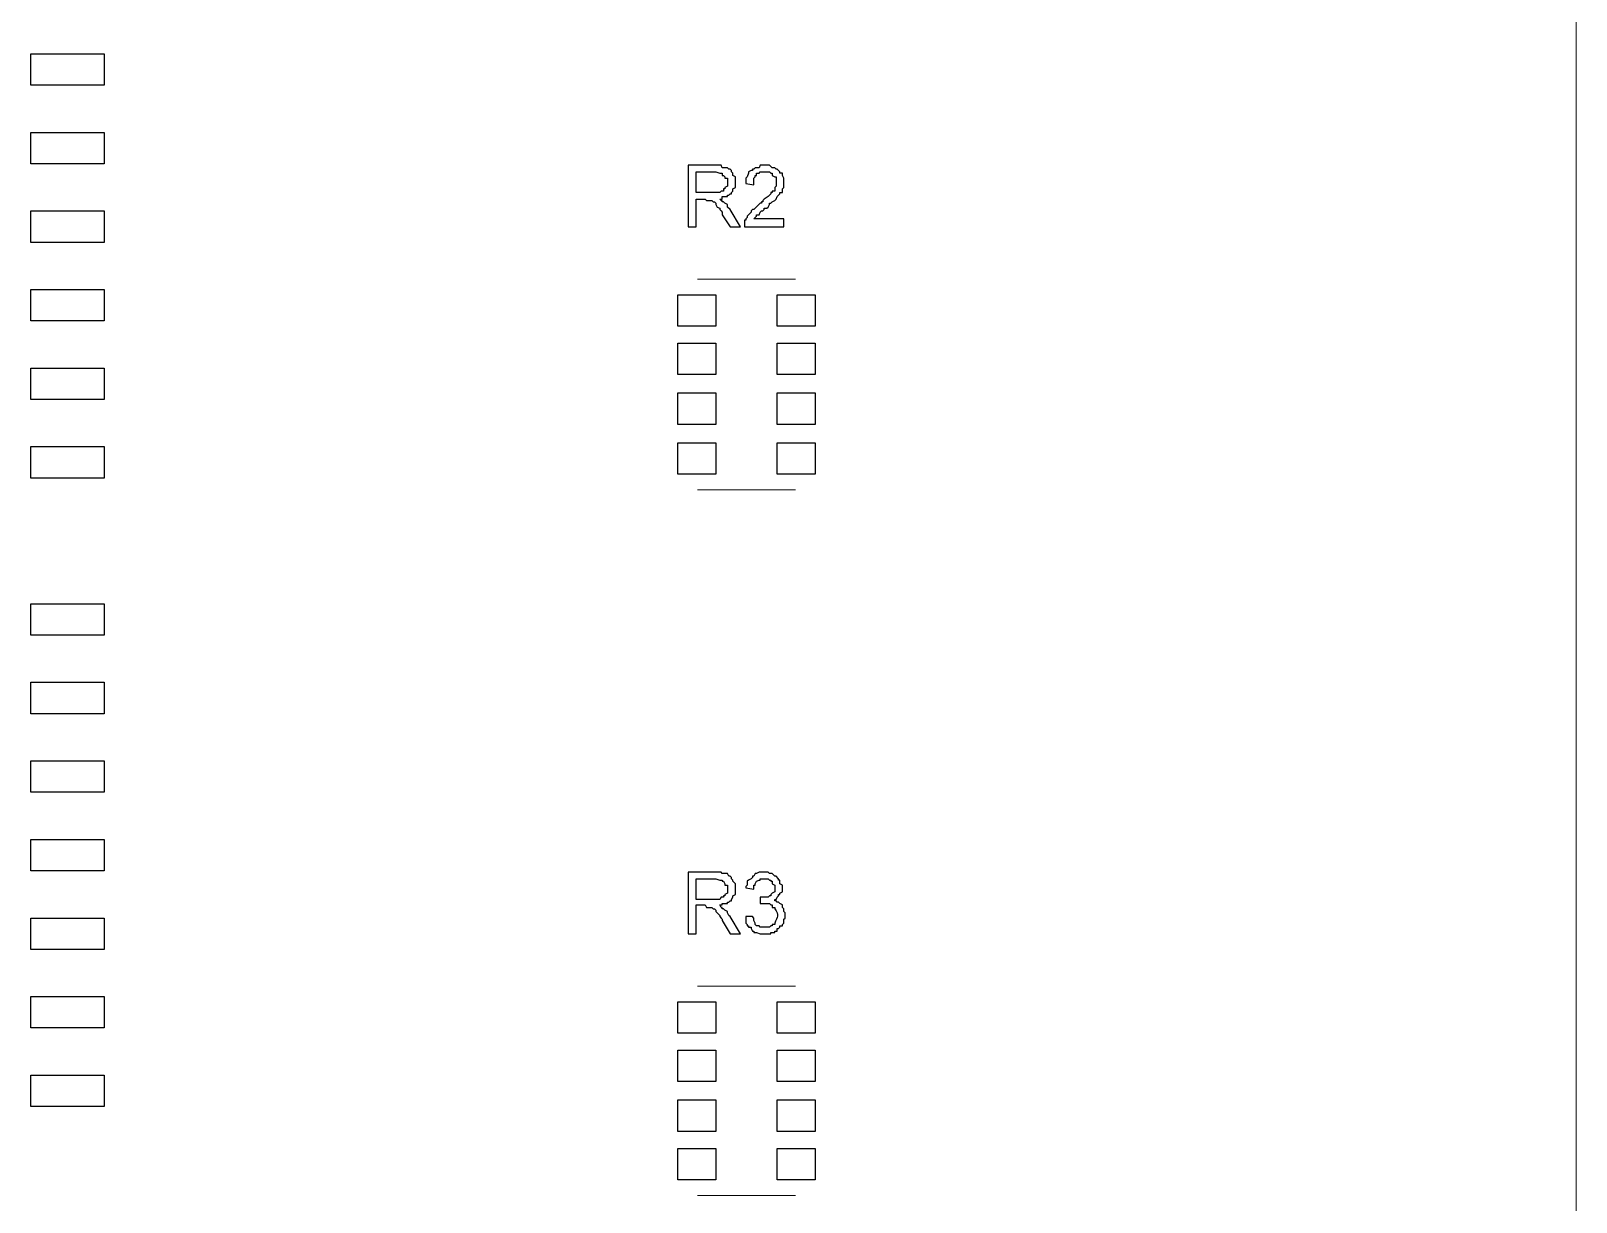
# Model space of a CAD drawing. Header units: millimetres. Extents: x -3 to 153, y 27 to 116.
# Drawn here: x 128.07 to 153.05, y 66.4 to 85.34 of the extents above; entities that cross this region are included whole.
import ezdxf

# ---------------------------------------------------------------- set-up
doc = ezdxf.new("R2010")
doc.units = ezdxf.units.MM
doc.header["$MEASUREMENT"] = 0
doc.layers.add('layer 1', color=7, linetype='Continuous')

msp = doc.modelspace()

# ---------------------------------------------------------------- linework, layer by layer
at = {"layer": 'layer 1', "color": 0, "lineweight": 9}
msp.add_open_spline([(153.048, 43.013), (153.048, 43.013), (153.048, 101.01), (153.048, 101.01)], degree=3, dxfattribs=at)
at = {"layer": 'layer 1', "color": 0}
for points, knots in [([(128.071, 84.965), (128.071, 84.965), (128.071, 84.457), (128.071, 84.457), (128.071, 84.457), (128.071, 84.457), (129.256, 84.457), (129.256, 84.457), (129.256, 84.457), (129.256, 84.457), (129.256, 84.965), (129.256, 84.965), (129.256, 84.965), (129.256, 84.965), (128.071, 84.965), (128.071, 84.965)], [0, 0, 0, 0, 0.2, 0.2, 0.2, 0.2, 0.4, 0.4, 0.4, 0.4, 0.6, 0.6, 0.6, 0.6, 1, 1, 1, 1]), ([(128.071, 83.695), (128.071, 83.695), (128.071, 83.187), (128.071, 83.187), (128.071, 83.187), (128.071, 83.187), (129.256, 83.187), (129.256, 83.187), (129.256, 83.187), (129.256, 83.187), (129.256, 83.695), (129.256, 83.695), (129.256, 83.695), (129.256, 83.695), (128.071, 83.695), (128.071, 83.695)], [0, 0, 0, 0, 0.2, 0.2, 0.2, 0.2, 0.4, 0.4, 0.4, 0.4, 0.6, 0.6, 0.6, 0.6, 1, 1, 1, 1]), ([(138.697, 82.171), (138.697, 82.171), (138.697, 83.166), (138.697, 83.166), (138.697, 83.166), (138.697, 83.166), (139.226, 83.166), (139.226, 83.166), (139.226, 83.166), (139.226, 83.166), (139.247, 83.124), (139.247, 83.124), (139.247, 83.124), (139.247, 83.124), (139.332, 83.124), (139.332, 83.124), (139.332, 83.124), (139.332, 83.124), (139.353, 83.103), (139.353, 83.103), (139.353, 83.103), (139.353, 83.103), (139.374, 83.103), (139.374, 83.103), (139.374, 83.103), (139.374, 83.103), (139.395, 83.082), (139.395, 83.082), (139.395, 83.082), (139.395, 83.082), (139.395, 83.06), (139.395, 83.06), (139.395, 83.06), (139.395, 83.06), (139.416, 83.039), (139.416, 83.039), (139.416, 83.039), (139.416, 83.039), (139.416, 82.997), (139.416, 82.997), (139.416, 82.997), (139.416, 82.997), (139.459, 82.976), (139.459, 82.976), (139.459, 82.976), (139.459, 82.976), (139.459, 82.806), (139.459, 82.806), (139.459, 82.806), (139.459, 82.806), (139.416, 82.785), (139.416, 82.785), (139.416, 82.785), (139.416, 82.785), (139.416, 82.743), (139.416, 82.743), (139.416, 82.743), (139.416, 82.743), (139.395, 82.722), (139.395, 82.722), (139.395, 82.722), (139.395, 82.722), (139.395, 82.701), (139.395, 82.701), (139.395, 82.701), (139.395, 82.701), (139.374, 82.701), (139.374, 82.701), (139.374, 82.701), (139.374, 82.701), (139.353, 82.679), (139.353, 82.679), (139.353, 82.679), (139.353, 82.679), (139.332, 82.679), (139.332, 82.679), (139.332, 82.679), (139.332, 82.679), (139.332, 82.658), (139.332, 82.658), (139.332, 82.658), (139.332, 82.658), (139.247, 82.658), (139.247, 82.658), (139.247, 82.658), (139.247, 82.658), (139.247, 82.616), (139.247, 82.616), (139.247, 82.616), (139.247, 82.616), (139.205, 82.616), (139.205, 82.616), (139.205, 82.616), (139.205, 82.616), (139.226, 82.595), (139.226, 82.595), (139.226, 82.595), (139.226, 82.595), (139.247, 82.595), (139.247, 82.595), (139.247, 82.595), (139.247, 82.595), (139.247, 82.574), (139.247, 82.574), (139.247, 82.574), (139.247, 82.574), (139.268, 82.574), (139.268, 82.574), (139.268, 82.574), (139.268, 82.574), (139.289, 82.552), (139.289, 82.552), (139.289, 82.552), (139.289, 82.552), (139.332, 82.531), (139.332, 82.531), (139.332, 82.531), (139.332, 82.531), (139.332, 82.489), (139.332, 82.489), (139.332, 82.489), (139.332, 82.489), (139.374, 82.447), (139.374, 82.447), (139.374, 82.447), (139.374, 82.447), (139.543, 82.171), (139.543, 82.171), (139.543, 82.171), (139.543, 82.171), (139.374, 82.171), (139.374, 82.171), (139.374, 82.171), (139.374, 82.171), (139.247, 82.362), (139.247, 82.362), (139.247, 82.362), (139.247, 82.362), (139.247, 82.404), (139.247, 82.404), (139.247, 82.404), (139.247, 82.404), (139.226, 82.425), (139.226, 82.425), (139.226, 82.425), (139.226, 82.425), (139.205, 82.447), (139.205, 82.447), (139.205, 82.447), (139.205, 82.447), (139.205, 82.468), (139.205, 82.468), (139.205, 82.468), (139.205, 82.468), (139.162, 82.489), (139.162, 82.489), (139.162, 82.489), (139.162, 82.489), (139.141, 82.531), (139.141, 82.531), (139.141, 82.531), (139.141, 82.531), (139.141, 82.552), (139.141, 82.552), (139.141, 82.552), (139.141, 82.552), (139.12, 82.574), (139.12, 82.574), (139.12, 82.574), (139.12, 82.574), (139.099, 82.574), (139.099, 82.574), (139.099, 82.574), (139.099, 82.574), (139.078, 82.595), (139.078, 82.595), (139.078, 82.595), (139.078, 82.595), (138.993, 82.595), (138.993, 82.595), (138.993, 82.595), (138.993, 82.595), (138.972, 82.616), (138.972, 82.616), (138.972, 82.616), (138.972, 82.616), (138.824, 82.616), (138.824, 82.616), (138.824, 82.616), (138.824, 82.616), (138.824, 82.171), (138.824, 82.171), (138.824, 82.171), (138.824, 82.171), (138.697, 82.171), (138.697, 82.171)], [0, 0, 0, 0, 0.02, 0.02, 0.02, 0.02, 0.04, 0.04, 0.04, 0.04, 0.06, 0.06, 0.06, 0.06, 0.08, 0.08, 0.08, 0.08, 0.1, 0.1, 0.1, 0.1, 0.12, 0.12, 0.12, 0.12, 0.14, 0.14, 0.14, 0.14, 0.16, 0.16, 0.16, 0.16, 0.18, 0.18, 0.18, 0.18, 0.2, 0.2, 0.2, 0.2, 0.22, 0.22, 0.22, 0.22, 0.24, 0.24, 0.24, 0.24, 0.26, 0.26, 0.26, 0.26, 0.28, 0.28, 0.28, 0.28, 0.3, 0.3, 0.3, 0.3, 0.32, 0.32, 0.32, 0.32, 0.34, 0.34, 0.34, 0.34, 0.36, 0.36, 0.36, 0.36, 0.38, 0.38, 0.38, 0.38, 0.4, 0.4, 0.4, 0.4, 0.42, 0.42, 0.42, 0.42, 0.44, 0.44, 0.44, 0.44, 0.46, 0.46, 0.46, 0.46, 0.48, 0.48, 0.48, 0.48, 0.5, 0.5, 0.5, 0.5, 0.52, 0.52, 0.52, 0.52, 0.54, 0.54, 0.54, 0.54, 0.56, 0.56, 0.56, 0.56, 0.58, 0.58, 0.58, 0.58, 0.6, 0.6, 0.6, 0.6, 0.62, 0.62, 0.62, 0.62, 0.64, 0.64, 0.64, 0.64, 0.66, 0.66, 0.66, 0.66, 0.68, 0.68, 0.68, 0.68, 0.7, 0.7, 0.7, 0.7, 0.72, 0.72, 0.72, 0.72, 0.74, 0.74, 0.74, 0.74, 0.76, 0.76, 0.76, 0.76, 0.78, 0.78, 0.78, 0.78, 0.8, 0.8, 0.8, 0.8, 0.82, 0.82, 0.82, 0.82, 0.84, 0.84, 0.84, 0.84, 0.86, 0.86, 0.86, 0.86, 0.88, 0.88, 0.88, 0.88, 0.9, 0.9, 0.9, 0.9, 0.92, 0.92, 0.92, 0.92, 0.94, 0.94, 0.94, 0.94, 0.96, 0.96, 0.96, 0.96, 1, 1, 1, 1]), ([(138.824, 82.722), (138.824, 82.722), (139.205, 82.722), (139.205, 82.722), (139.205, 82.722), (139.205, 82.722), (139.226, 82.743), (139.226, 82.743), (139.226, 82.743), (139.226, 82.743), (139.268, 82.743), (139.268, 82.743), (139.268, 82.743), (139.268, 82.743), (139.268, 82.785), (139.268, 82.785), (139.268, 82.785), (139.268, 82.785), (139.289, 82.785), (139.289, 82.785), (139.289, 82.785), (139.289, 82.785), (139.289, 82.806), (139.289, 82.806), (139.289, 82.806), (139.289, 82.806), (139.332, 82.828), (139.332, 82.828), (139.332, 82.828), (139.332, 82.828), (139.332, 82.955), (139.332, 82.955), (139.332, 82.955), (139.332, 82.955), (139.289, 82.955), (139.289, 82.955), (139.289, 82.955), (139.289, 82.955), (139.289, 82.976), (139.289, 82.976), (139.289, 82.976), (139.289, 82.976), (139.268, 82.997), (139.268, 82.997), (139.268, 82.997), (139.268, 82.997), (139.247, 82.997), (139.247, 82.997), (139.247, 82.997), (139.247, 82.997), (139.247, 83.039), (139.247, 83.039), (139.247, 83.039), (139.247, 83.039), (139.205, 83.039), (139.205, 83.039), (139.205, 83.039), (139.205, 83.039), (139.141, 83.06), (139.141, 83.06), (139.141, 83.06), (139.141, 83.06), (138.824, 83.06), (138.824, 83.06), (138.824, 83.06), (138.824, 83.06), (138.824, 82.722), (138.824, 82.722)], [0, 0, 0, 0, 0.055556, 0.055556, 0.055556, 0.055556, 0.111111, 0.111111, 0.111111, 0.111111, 0.166667, 0.166667, 0.166667, 0.166667, 0.222222, 0.222222, 0.222222, 0.222222, 0.277778, 0.277778, 0.277778, 0.277778, 0.333333, 0.333333, 0.333333, 0.333333, 0.388889, 0.388889, 0.388889, 0.388889, 0.444444, 0.444444, 0.444444, 0.444444, 0.5, 0.5, 0.5, 0.5, 0.555556, 0.555556, 0.555556, 0.555556, 0.611111, 0.611111, 0.611111, 0.611111, 0.666667, 0.666667, 0.666667, 0.666667, 0.722222, 0.722222, 0.722222, 0.722222, 0.777778, 0.777778, 0.777778, 0.777778, 0.833333, 0.833333, 0.833333, 0.833333, 0.888889, 0.888889, 0.888889, 0.888889, 1, 1, 1, 1]), ([(140.242, 82.298), (140.242, 82.298), (140.242, 82.171), (140.242, 82.171), (140.242, 82.171), (140.242, 82.171), (139.607, 82.171), (139.607, 82.171), (139.607, 82.171), (139.607, 82.171), (139.607, 82.277), (139.607, 82.277), (139.607, 82.277), (139.607, 82.277), (139.628, 82.277), (139.628, 82.277), (139.628, 82.277), (139.628, 82.277), (139.628, 82.298), (139.628, 82.298), (139.628, 82.298), (139.628, 82.298), (139.649, 82.32), (139.649, 82.32), (139.649, 82.32), (139.649, 82.32), (139.649, 82.341), (139.649, 82.341), (139.649, 82.341), (139.649, 82.341), (139.713, 82.404), (139.713, 82.404), (139.713, 82.404), (139.713, 82.404), (139.713, 82.425), (139.713, 82.425), (139.713, 82.425), (139.713, 82.425), (139.734, 82.447), (139.734, 82.447), (139.734, 82.447), (139.734, 82.447), (139.755, 82.447), (139.755, 82.447), (139.755, 82.447), (139.755, 82.447), (139.861, 82.552), (139.861, 82.552), (139.861, 82.552), (139.861, 82.552), (139.882, 82.552), (139.882, 82.552), (139.882, 82.552), (139.882, 82.552), (139.882, 82.574), (139.882, 82.574), (139.882, 82.574), (139.882, 82.574), (139.903, 82.574), (139.903, 82.574), (139.903, 82.574), (139.903, 82.574), (139.903, 82.595), (139.903, 82.595), (139.903, 82.595), (139.903, 82.595), (139.924, 82.616), (139.924, 82.616), (139.924, 82.616), (139.924, 82.616), (139.988, 82.658), (139.988, 82.658), (139.988, 82.658), (139.988, 82.658), (140.009, 82.679), (140.009, 82.679), (140.009, 82.679), (140.009, 82.679), (140.03, 82.701), (140.03, 82.701), (140.03, 82.701), (140.03, 82.701), (140.03, 82.722), (140.03, 82.722), (140.03, 82.722), (140.03, 82.722), (140.051, 82.722), (140.051, 82.722), (140.051, 82.722), (140.051, 82.722), (140.051, 82.743), (140.051, 82.743), (140.051, 82.743), (140.051, 82.743), (140.094, 82.743), (140.094, 82.743), (140.094, 82.743), (140.094, 82.743), (140.094, 82.806), (140.094, 82.806), (140.094, 82.806), (140.094, 82.806), (140.115, 82.828), (140.115, 82.828), (140.115, 82.828), (140.115, 82.828), (140.115, 82.976), (140.115, 82.976), (140.115, 82.976), (140.115, 82.976), (140.094, 82.976), (140.094, 82.976), (140.094, 82.976), (140.094, 82.976), (140.051, 82.997), (140.051, 82.997), (140.051, 82.997), (140.051, 82.997), (140.051, 83.039), (140.051, 83.039), (140.051, 83.039), (140.051, 83.039), (140.03, 83.039), (140.03, 83.039), (140.03, 83.039), (140.03, 83.039), (140.009, 83.06), (140.009, 83.06), (140.009, 83.06), (140.009, 83.06), (139.861, 83.06), (139.861, 83.06), (139.861, 83.06), (139.861, 83.06), (139.84, 83.039), (139.84, 83.039), (139.84, 83.039), (139.84, 83.039), (139.797, 83.039), (139.797, 83.039), (139.797, 83.039), (139.797, 83.039), (139.797, 82.997), (139.797, 82.997), (139.797, 82.997), (139.797, 82.997), (139.776, 82.997), (139.776, 82.997), (139.776, 82.997), (139.776, 82.997), (139.776, 82.976), (139.776, 82.976), (139.776, 82.976), (139.776, 82.976), (139.755, 82.955), (139.755, 82.955), (139.755, 82.955), (139.755, 82.955), (139.755, 82.849), (139.755, 82.849), (139.755, 82.849), (139.755, 82.849), (139.628, 82.87), (139.628, 82.87), (139.628, 82.87), (139.628, 82.87), (139.628, 82.955), (139.628, 82.955), (139.628, 82.955), (139.628, 82.955), (139.649, 82.976), (139.649, 82.976), (139.649, 82.976), (139.649, 82.976), (139.67, 83.039), (139.67, 83.039), (139.67, 83.039), (139.67, 83.039), (139.67, 83.06), (139.67, 83.06), (139.67, 83.06), (139.67, 83.06), (139.713, 83.082), (139.713, 83.082), (139.713, 83.082), (139.713, 83.082), (139.734, 83.082), (139.734, 83.082), (139.734, 83.082), (139.734, 83.082), (139.734, 83.103), (139.734, 83.103), (139.734, 83.103), (139.734, 83.103), (139.755, 83.103), (139.755, 83.103), (139.755, 83.103), (139.755, 83.103), (139.776, 83.124), (139.776, 83.124), (139.776, 83.124), (139.776, 83.124), (139.84, 83.124), (139.84, 83.124), (139.84, 83.124), (139.84, 83.124), (139.861, 83.166), (139.861, 83.166), (139.861, 83.166), (139.861, 83.166), (140.009, 83.166), (140.009, 83.166), (140.009, 83.166), (140.009, 83.166), (140.051, 83.124), (140.051, 83.124), (140.051, 83.124), (140.051, 83.124), (140.094, 83.124), (140.094, 83.124), (140.094, 83.124), (140.094, 83.124), (140.115, 83.103), (140.115, 83.103), (140.115, 83.103), (140.115, 83.103), (140.136, 83.103), (140.136, 83.103), (140.136, 83.103), (140.136, 83.103), (140.178, 83.06), (140.178, 83.06), (140.178, 83.06), (140.178, 83.06), (140.178, 83.039), (140.178, 83.039), (140.178, 83.039), (140.178, 83.039), (140.221, 83.039), (140.221, 83.039), (140.221, 83.039), (140.221, 83.039), (140.221, 82.997), (140.221, 82.997), (140.221, 82.997), (140.221, 82.997), (140.242, 82.955), (140.242, 82.955), (140.242, 82.955), (140.242, 82.955), (140.242, 82.806), (140.242, 82.806), (140.242, 82.806), (140.242, 82.806), (140.221, 82.785), (140.221, 82.785), (140.221, 82.785), (140.221, 82.785), (140.221, 82.722), (140.221, 82.722), (140.221, 82.722), (140.221, 82.722), (140.178, 82.722), (140.178, 82.722), (140.178, 82.722), (140.178, 82.722), (140.178, 82.701), (140.178, 82.701), (140.178, 82.701), (140.178, 82.701), (140.157, 82.679), (140.157, 82.679), (140.157, 82.679), (140.157, 82.679), (140.136, 82.658), (140.136, 82.658), (140.136, 82.658), (140.136, 82.658), (140.115, 82.616), (140.115, 82.616), (140.115, 82.616), (140.115, 82.616), (140.094, 82.595), (140.094, 82.595), (140.094, 82.595), (140.094, 82.595), (140.051, 82.574), (140.051, 82.574), (140.051, 82.574), (140.051, 82.574), (140.03, 82.552), (140.03, 82.552), (140.03, 82.552), (140.03, 82.552), (140.009, 82.552), (140.009, 82.552), (140.009, 82.552), (140.009, 82.552), (140.009, 82.531), (140.009, 82.531), (140.009, 82.531), (140.009, 82.531), (139.988, 82.489), (139.988, 82.489), (139.988, 82.489), (139.988, 82.489), (139.967, 82.468), (139.967, 82.468), (139.967, 82.468), (139.967, 82.468), (139.924, 82.468), (139.924, 82.468), (139.924, 82.468), (139.924, 82.468), (139.924, 82.447), (139.924, 82.447), (139.924, 82.447), (139.924, 82.447), (139.903, 82.425), (139.903, 82.425), (139.903, 82.425), (139.903, 82.425), (139.882, 82.425), (139.882, 82.425), (139.882, 82.425), (139.882, 82.425), (139.861, 82.404), (139.861, 82.404), (139.861, 82.404), (139.861, 82.404), (139.84, 82.362), (139.84, 82.362), (139.84, 82.362), (139.84, 82.362), (139.797, 82.362), (139.797, 82.362), (139.797, 82.362), (139.797, 82.362), (139.797, 82.341), (139.797, 82.341), (139.797, 82.341), (139.797, 82.341), (139.755, 82.298), (139.755, 82.298), (139.755, 82.298), (139.755, 82.298), (140.242, 82.298), (140.242, 82.298)], [0, 0, 0, 0, 0.011364, 0.011364, 0.011364, 0.011364, 0.022727, 0.022727, 0.022727, 0.022727, 0.034091, 0.034091, 0.034091, 0.034091, 0.045455, 0.045455, 0.045455, 0.045455, 0.056818, 0.056818, 0.056818, 0.056818, 0.068182, 0.068182, 0.068182, 0.068182, 0.079545, 0.079545, 0.079545, 0.079545, 0.090909, 0.090909, 0.090909, 0.090909, 0.102273, 0.102273, 0.102273, 0.102273, 0.113636, 0.113636, 0.113636, 0.113636, 0.125, 0.125, 0.125, 0.125, 0.136364, 0.136364, 0.136364, 0.136364, 0.147727, 0.147727, 0.147727, 0.147727, 0.159091, 0.159091, 0.159091, 0.159091, 0.170455, 0.170455, 0.170455, 0.170455, 0.181818, 0.181818, 0.181818, 0.181818, 0.193182, 0.193182, 0.193182, 0.193182, 0.204545, 0.204545, 0.204545, 0.204545, 0.215909, 0.215909, 0.215909, 0.215909, 0.227273, 0.227273, 0.227273, 0.227273, 0.238636, 0.238636, 0.238636, 0.238636, 0.25, 0.25, 0.25, 0.25, 0.261364, 0.261364, 0.261364, 0.261364, 0.272727, 0.272727, 0.272727, 0.272727, 0.284091, 0.284091, 0.284091, 0.284091, 0.295455, 0.295455, 0.295455, 0.295455, 0.306818, 0.306818, 0.306818, 0.306818, 0.318182, 0.318182, 0.318182, 0.318182, 0.329545, 0.329545, 0.329545, 0.329545, 0.340909, 0.340909, 0.340909, 0.340909, 0.352273, 0.352273, 0.352273, 0.352273, 0.363636, 0.363636, 0.363636, 0.363636, 0.375, 0.375, 0.375, 0.375, 0.386364, 0.386364, 0.386364, 0.386364, 0.397727, 0.397727, 0.397727, 0.397727, 0.409091, 0.409091, 0.409091, 0.409091, 0.420455, 0.420455, 0.420455, 0.420455, 0.431818, 0.431818, 0.431818, 0.431818, 0.443182, 0.443182, 0.443182, 0.443182, 0.454545, 0.454545, 0.454545, 0.454545, 0.465909, 0.465909, 0.465909, 0.465909, 0.477273, 0.477273, 0.477273, 0.477273, 0.488636, 0.488636, 0.488636, 0.488636, 0.5, 0.5, 0.5, 0.5, 0.511364, 0.511364, 0.511364, 0.511364, 0.522727, 0.522727, 0.522727, 0.522727, 0.534091, 0.534091, 0.534091, 0.534091, 0.545455, 0.545455, 0.545455, 0.545455, 0.556818, 0.556818, 0.556818, 0.556818, 0.568182, 0.568182, 0.568182, 0.568182, 0.579545, 0.579545, 0.579545, 0.579545, 0.590909, 0.590909, 0.590909, 0.590909, 0.602273, 0.602273, 0.602273, 0.602273, 0.613636, 0.613636, 0.613636, 0.613636, 0.625, 0.625, 0.625, 0.625, 0.636364, 0.636364, 0.636364, 0.636364, 0.647727, 0.647727, 0.647727, 0.647727, 0.659091, 0.659091, 0.659091, 0.659091, 0.670455, 0.670455, 0.670455, 0.670455, 0.681818, 0.681818, 0.681818, 0.681818, 0.693182, 0.693182, 0.693182, 0.693182, 0.704545, 0.704545, 0.704545, 0.704545, 0.715909, 0.715909, 0.715909, 0.715909, 0.727273, 0.727273, 0.727273, 0.727273, 0.738636, 0.738636, 0.738636, 0.738636, 0.75, 0.75, 0.75, 0.75, 0.761364, 0.761364, 0.761364, 0.761364, 0.772727, 0.772727, 0.772727, 0.772727, 0.784091, 0.784091, 0.784091, 0.784091, 0.795455, 0.795455, 0.795455, 0.795455, 0.806818, 0.806818, 0.806818, 0.806818, 0.818182, 0.818182, 0.818182, 0.818182, 0.829545, 0.829545, 0.829545, 0.829545, 0.840909, 0.840909, 0.840909, 0.840909, 0.852273, 0.852273, 0.852273, 0.852273, 0.863636, 0.863636, 0.863636, 0.863636, 0.875, 0.875, 0.875, 0.875, 0.886364, 0.886364, 0.886364, 0.886364, 0.897727, 0.897727, 0.897727, 0.897727, 0.909091, 0.909091, 0.909091, 0.909091, 0.920455, 0.920455, 0.920455, 0.920455, 0.931818, 0.931818, 0.931818, 0.931818, 0.943182, 0.943182, 0.943182, 0.943182, 0.954545, 0.954545, 0.954545, 0.954545, 0.965909, 0.965909, 0.965909, 0.965909, 0.977273, 0.977273, 0.977273, 0.977273, 1, 1, 1, 1]), ([(128.071, 82.425), (128.071, 82.425), (128.071, 81.917), (128.071, 81.917), (128.071, 81.917), (128.071, 81.917), (129.256, 81.917), (129.256, 81.917), (129.256, 81.917), (129.256, 81.917), (129.256, 82.425), (129.256, 82.425), (129.256, 82.425), (129.256, 82.425), (128.071, 82.425), (128.071, 82.425)], [0, 0, 0, 0, 0.2, 0.2, 0.2, 0.2, 0.4, 0.4, 0.4, 0.4, 0.6, 0.6, 0.6, 0.6, 1, 1, 1, 1]), ([(128.071, 81.155), (128.071, 81.155), (128.071, 80.647), (128.071, 80.647), (128.071, 80.647), (128.071, 80.647), (129.256, 80.647), (129.256, 80.647), (129.256, 80.647), (129.256, 80.647), (129.256, 81.155), (129.256, 81.155), (129.256, 81.155), (129.256, 81.155), (128.071, 81.155), (128.071, 81.155)], [0, 0, 0, 0, 0.2, 0.2, 0.2, 0.2, 0.4, 0.4, 0.4, 0.4, 0.6, 0.6, 0.6, 0.6, 1, 1, 1, 1]), ([(138.527, 81.071), (138.527, 81.071), (138.527, 80.563), (138.527, 80.563), (138.527, 80.563), (138.527, 80.563), (139.141, 80.563), (139.141, 80.563), (139.141, 80.563), (139.141, 80.563), (139.141, 81.071), (139.141, 81.071), (139.141, 81.071), (139.141, 81.071), (138.527, 81.071), (138.527, 81.071)], [0, 0, 0, 0, 0.2, 0.2, 0.2, 0.2, 0.4, 0.4, 0.4, 0.4, 0.6, 0.6, 0.6, 0.6, 1, 1, 1, 1]), ([(140.136, 81.071), (140.136, 81.071), (140.136, 80.563), (140.136, 80.563), (140.136, 80.563), (140.136, 80.563), (140.75, 80.563), (140.75, 80.563), (140.75, 80.563), (140.75, 80.563), (140.75, 81.071), (140.75, 81.071), (140.75, 81.071), (140.75, 81.071), (140.136, 81.071), (140.136, 81.071)], [0, 0, 0, 0, 0.2, 0.2, 0.2, 0.2, 0.4, 0.4, 0.4, 0.4, 0.6, 0.6, 0.6, 0.6, 1, 1, 1, 1]), ([(138.527, 80.288), (138.527, 80.288), (138.527, 79.78), (138.527, 79.78), (138.527, 79.78), (138.527, 79.78), (139.141, 79.78), (139.141, 79.78), (139.141, 79.78), (139.141, 79.78), (139.141, 80.288), (139.141, 80.288), (139.141, 80.288), (139.141, 80.288), (138.527, 80.288), (138.527, 80.288)], [0, 0, 0, 0, 0.2, 0.2, 0.2, 0.2, 0.4, 0.4, 0.4, 0.4, 0.6, 0.6, 0.6, 0.6, 1, 1, 1, 1]), ([(140.136, 80.288), (140.136, 80.288), (140.136, 79.78), (140.136, 79.78), (140.136, 79.78), (140.136, 79.78), (140.75, 79.78), (140.75, 79.78), (140.75, 79.78), (140.75, 79.78), (140.75, 80.288), (140.75, 80.288), (140.75, 80.288), (140.75, 80.288), (140.136, 80.288), (140.136, 80.288)], [0, 0, 0, 0, 0.2, 0.2, 0.2, 0.2, 0.4, 0.4, 0.4, 0.4, 0.6, 0.6, 0.6, 0.6, 1, 1, 1, 1]), ([(128.071, 79.885), (128.071, 79.885), (128.071, 79.377), (128.071, 79.377), (128.071, 79.377), (128.071, 79.377), (129.256, 79.377), (129.256, 79.377), (129.256, 79.377), (129.256, 79.377), (129.256, 79.885), (129.256, 79.885), (129.256, 79.885), (129.256, 79.885), (128.071, 79.885), (128.071, 79.885)], [0, 0, 0, 0, 0.2, 0.2, 0.2, 0.2, 0.4, 0.4, 0.4, 0.4, 0.6, 0.6, 0.6, 0.6, 1, 1, 1, 1]), ([(138.527, 79.483), (138.527, 79.483), (138.527, 78.975), (138.527, 78.975), (138.527, 78.975), (138.527, 78.975), (139.141, 78.975), (139.141, 78.975), (139.141, 78.975), (139.141, 78.975), (139.141, 79.483), (139.141, 79.483), (139.141, 79.483), (139.141, 79.483), (138.527, 79.483), (138.527, 79.483)], [0, 0, 0, 0, 0.2, 0.2, 0.2, 0.2, 0.4, 0.4, 0.4, 0.4, 0.6, 0.6, 0.6, 0.6, 1, 1, 1, 1]), ([(140.136, 79.483), (140.136, 79.483), (140.136, 78.975), (140.136, 78.975), (140.136, 78.975), (140.136, 78.975), (140.75, 78.975), (140.75, 78.975), (140.75, 78.975), (140.75, 78.975), (140.75, 79.483), (140.75, 79.483), (140.75, 79.483), (140.75, 79.483), (140.136, 79.483), (140.136, 79.483)], [0, 0, 0, 0, 0.2, 0.2, 0.2, 0.2, 0.4, 0.4, 0.4, 0.4, 0.6, 0.6, 0.6, 0.6, 1, 1, 1, 1]), ([(138.527, 78.679), (138.527, 78.679), (138.527, 78.171), (138.527, 78.171), (138.527, 78.171), (138.527, 78.171), (139.141, 78.171), (139.141, 78.171), (139.141, 78.171), (139.141, 78.171), (139.141, 78.679), (139.141, 78.679), (139.141, 78.679), (139.141, 78.679), (138.527, 78.679), (138.527, 78.679)], [0, 0, 0, 0, 0.2, 0.2, 0.2, 0.2, 0.4, 0.4, 0.4, 0.4, 0.6, 0.6, 0.6, 0.6, 1, 1, 1, 1]), ([(140.136, 78.679), (140.136, 78.679), (140.136, 78.171), (140.136, 78.171), (140.136, 78.171), (140.136, 78.171), (140.75, 78.171), (140.75, 78.171), (140.75, 78.171), (140.75, 78.171), (140.75, 78.679), (140.75, 78.679), (140.75, 78.679), (140.75, 78.679), (140.136, 78.679), (140.136, 78.679)], [0, 0, 0, 0, 0.2, 0.2, 0.2, 0.2, 0.4, 0.4, 0.4, 0.4, 0.6, 0.6, 0.6, 0.6, 1, 1, 1, 1]), ([(128.071, 78.615), (128.071, 78.615), (128.071, 78.107), (128.071, 78.107), (128.071, 78.107), (128.071, 78.107), (129.256, 78.107), (129.256, 78.107), (129.256, 78.107), (129.256, 78.107), (129.256, 78.615), (129.256, 78.615), (129.256, 78.615), (129.256, 78.615), (128.071, 78.615), (128.071, 78.615)], [0, 0, 0, 0, 0.2, 0.2, 0.2, 0.2, 0.4, 0.4, 0.4, 0.4, 0.6, 0.6, 0.6, 0.6, 1, 1, 1, 1]), ([(128.071, 76.075), (128.071, 76.075), (128.071, 75.567), (128.071, 75.567), (128.071, 75.567), (128.071, 75.567), (129.256, 75.567), (129.256, 75.567), (129.256, 75.567), (129.256, 75.567), (129.256, 76.075), (129.256, 76.075), (129.256, 76.075), (129.256, 76.075), (128.071, 76.075), (128.071, 76.075)], [0, 0, 0, 0, 0.2, 0.2, 0.2, 0.2, 0.4, 0.4, 0.4, 0.4, 0.6, 0.6, 0.6, 0.6, 1, 1, 1, 1]), ([(128.071, 74.805), (128.071, 74.805), (128.071, 74.297), (128.071, 74.297), (128.071, 74.297), (128.071, 74.297), (129.256, 74.297), (129.256, 74.297), (129.256, 74.297), (129.256, 74.297), (129.256, 74.805), (129.256, 74.805), (129.256, 74.805), (129.256, 74.805), (128.071, 74.805), (128.071, 74.805)], [0, 0, 0, 0, 0.2, 0.2, 0.2, 0.2, 0.4, 0.4, 0.4, 0.4, 0.6, 0.6, 0.6, 0.6, 1, 1, 1, 1]), ([(128.071, 73.535), (128.071, 73.535), (128.071, 73.027), (128.071, 73.027), (128.071, 73.027), (128.071, 73.027), (129.256, 73.027), (129.256, 73.027), (129.256, 73.027), (129.256, 73.027), (129.256, 73.535), (129.256, 73.535), (129.256, 73.535), (129.256, 73.535), (128.071, 73.535), (128.071, 73.535)], [0, 0, 0, 0, 0.2, 0.2, 0.2, 0.2, 0.4, 0.4, 0.4, 0.4, 0.6, 0.6, 0.6, 0.6, 1, 1, 1, 1]), ([(128.071, 72.265), (128.071, 72.265), (128.071, 71.757), (128.071, 71.757), (128.071, 71.757), (128.071, 71.757), (129.256, 71.757), (129.256, 71.757), (129.256, 71.757), (129.256, 71.757), (129.256, 72.265), (129.256, 72.265), (129.256, 72.265), (129.256, 72.265), (128.071, 72.265), (128.071, 72.265)], [0, 0, 0, 0, 0.2, 0.2, 0.2, 0.2, 0.4, 0.4, 0.4, 0.4, 0.6, 0.6, 0.6, 0.6, 1, 1, 1, 1]), ([(138.697, 70.741), (138.697, 70.741), (138.697, 71.736), (138.697, 71.736), (138.697, 71.736), (138.697, 71.736), (139.226, 71.736), (139.226, 71.736), (139.226, 71.736), (139.226, 71.736), (139.247, 71.715), (139.247, 71.715), (139.247, 71.715), (139.247, 71.715), (139.332, 71.715), (139.332, 71.715), (139.332, 71.715), (139.332, 71.715), (139.353, 71.673), (139.353, 71.673), (139.353, 71.673), (139.353, 71.673), (139.374, 71.673), (139.374, 71.673), (139.374, 71.673), (139.374, 71.673), (139.395, 71.652), (139.395, 71.652), (139.395, 71.652), (139.395, 71.652), (139.395, 71.63), (139.395, 71.63), (139.395, 71.63), (139.395, 71.63), (139.416, 71.609), (139.416, 71.609), (139.416, 71.609), (139.416, 71.609), (139.416, 71.588), (139.416, 71.588), (139.416, 71.588), (139.416, 71.588), (139.459, 71.546), (139.459, 71.546), (139.459, 71.546), (139.459, 71.546), (139.459, 71.376), (139.459, 71.376), (139.459, 71.376), (139.459, 71.376), (139.416, 71.355), (139.416, 71.355), (139.416, 71.355), (139.416, 71.355), (139.416, 71.334), (139.416, 71.334), (139.416, 71.334), (139.416, 71.334), (139.395, 71.292), (139.395, 71.292), (139.395, 71.292), (139.395, 71.292), (139.395, 71.271), (139.395, 71.271), (139.395, 71.271), (139.395, 71.271), (139.374, 71.271), (139.374, 71.271), (139.374, 71.271), (139.374, 71.271), (139.353, 71.249), (139.353, 71.249), (139.353, 71.249), (139.353, 71.249), (139.332, 71.249), (139.332, 71.249), (139.332, 71.249), (139.332, 71.249), (139.332, 71.228), (139.332, 71.228), (139.332, 71.228), (139.332, 71.228), (139.247, 71.228), (139.247, 71.228), (139.247, 71.228), (139.247, 71.228), (139.247, 71.207), (139.247, 71.207), (139.247, 71.207), (139.247, 71.207), (139.205, 71.207), (139.205, 71.207), (139.205, 71.207), (139.205, 71.207), (139.226, 71.165), (139.226, 71.165), (139.226, 71.165), (139.226, 71.165), (139.247, 71.165), (139.247, 71.165), (139.247, 71.165), (139.247, 71.165), (139.247, 71.144), (139.247, 71.144), (139.247, 71.144), (139.247, 71.144), (139.268, 71.144), (139.268, 71.144), (139.268, 71.144), (139.268, 71.144), (139.289, 71.122), (139.289, 71.122), (139.289, 71.122), (139.289, 71.122), (139.332, 71.101), (139.332, 71.101), (139.332, 71.101), (139.332, 71.101), (139.332, 71.08), (139.332, 71.08), (139.332, 71.08), (139.332, 71.08), (139.353, 71.038), (139.353, 71.038), (139.353, 71.038), (139.353, 71.038), (139.374, 71.017), (139.374, 71.017), (139.374, 71.017), (139.374, 71.017), (139.543, 70.741), (139.543, 70.741), (139.543, 70.741), (139.543, 70.741), (139.374, 70.741), (139.374, 70.741), (139.374, 70.741), (139.374, 70.741), (139.247, 70.953), (139.247, 70.953), (139.247, 70.953), (139.247, 70.953), (139.247, 70.974), (139.247, 70.974), (139.247, 70.974), (139.247, 70.974), (139.226, 70.995), (139.226, 70.995), (139.226, 70.995), (139.226, 70.995), (139.205, 71.017), (139.205, 71.017), (139.205, 71.017), (139.205, 71.017), (139.205, 71.038), (139.205, 71.038), (139.205, 71.038), (139.205, 71.038), (139.141, 71.101), (139.141, 71.101), (139.141, 71.101), (139.141, 71.101), (139.141, 71.122), (139.141, 71.122), (139.141, 71.122), (139.141, 71.122), (139.12, 71.144), (139.12, 71.144), (139.12, 71.144), (139.12, 71.144), (139.099, 71.144), (139.099, 71.144), (139.099, 71.144), (139.099, 71.144), (139.078, 71.165), (139.078, 71.165), (139.078, 71.165), (139.078, 71.165), (138.993, 71.165), (138.993, 71.165), (138.993, 71.165), (138.993, 71.165), (138.972, 71.207), (138.972, 71.207), (138.972, 71.207), (138.972, 71.207), (138.824, 71.207), (138.824, 71.207), (138.824, 71.207), (138.824, 71.207), (138.824, 70.741), (138.824, 70.741), (138.824, 70.741), (138.824, 70.741), (138.697, 70.741), (138.697, 70.741)], [0, 0, 0, 0, 0.02, 0.02, 0.02, 0.02, 0.04, 0.04, 0.04, 0.04, 0.06, 0.06, 0.06, 0.06, 0.08, 0.08, 0.08, 0.08, 0.1, 0.1, 0.1, 0.1, 0.12, 0.12, 0.12, 0.12, 0.14, 0.14, 0.14, 0.14, 0.16, 0.16, 0.16, 0.16, 0.18, 0.18, 0.18, 0.18, 0.2, 0.2, 0.2, 0.2, 0.22, 0.22, 0.22, 0.22, 0.24, 0.24, 0.24, 0.24, 0.26, 0.26, 0.26, 0.26, 0.28, 0.28, 0.28, 0.28, 0.3, 0.3, 0.3, 0.3, 0.32, 0.32, 0.32, 0.32, 0.34, 0.34, 0.34, 0.34, 0.36, 0.36, 0.36, 0.36, 0.38, 0.38, 0.38, 0.38, 0.4, 0.4, 0.4, 0.4, 0.42, 0.42, 0.42, 0.42, 0.44, 0.44, 0.44, 0.44, 0.46, 0.46, 0.46, 0.46, 0.48, 0.48, 0.48, 0.48, 0.5, 0.5, 0.5, 0.5, 0.52, 0.52, 0.52, 0.52, 0.54, 0.54, 0.54, 0.54, 0.56, 0.56, 0.56, 0.56, 0.58, 0.58, 0.58, 0.58, 0.6, 0.6, 0.6, 0.6, 0.62, 0.62, 0.62, 0.62, 0.64, 0.64, 0.64, 0.64, 0.66, 0.66, 0.66, 0.66, 0.68, 0.68, 0.68, 0.68, 0.7, 0.7, 0.7, 0.7, 0.72, 0.72, 0.72, 0.72, 0.74, 0.74, 0.74, 0.74, 0.76, 0.76, 0.76, 0.76, 0.78, 0.78, 0.78, 0.78, 0.8, 0.8, 0.8, 0.8, 0.82, 0.82, 0.82, 0.82, 0.84, 0.84, 0.84, 0.84, 0.86, 0.86, 0.86, 0.86, 0.88, 0.88, 0.88, 0.88, 0.9, 0.9, 0.9, 0.9, 0.92, 0.92, 0.92, 0.92, 0.94, 0.94, 0.94, 0.94, 0.96, 0.96, 0.96, 0.96, 1, 1, 1, 1]), ([(139.628, 71.017), (139.628, 71.017), (139.734, 71.017), (139.734, 71.017), (139.734, 71.017), (139.734, 71.017), (139.755, 70.995), (139.755, 70.995), (139.755, 70.995), (139.755, 70.995), (139.755, 70.953), (139.755, 70.953), (139.755, 70.953), (139.755, 70.953), (139.776, 70.911), (139.776, 70.911), (139.776, 70.911), (139.776, 70.911), (139.776, 70.89), (139.776, 70.89), (139.776, 70.89), (139.776, 70.89), (139.797, 70.868), (139.797, 70.868), (139.797, 70.868), (139.797, 70.868), (139.84, 70.868), (139.84, 70.868), (139.84, 70.868), (139.84, 70.868), (139.861, 70.847), (139.861, 70.847), (139.861, 70.847), (139.91, 70.847), (139.96, 70.847), (140.009, 70.847), (140.009, 70.847), (140.009, 70.847), (140.03, 70.868), (140.03, 70.868), (140.03, 70.868), (140.03, 70.868), (140.051, 70.868), (140.051, 70.868), (140.051, 70.868), (140.051, 70.868), (140.051, 70.89), (140.051, 70.89), (140.051, 70.89), (140.051, 70.89), (140.094, 70.89), (140.094, 70.89), (140.094, 70.89), (140.094, 70.89), (140.094, 70.911), (140.094, 70.911), (140.094, 70.911), (140.134, 71.01), (140.172, 71.043), (140.094, 71.144), (140.094, 71.144), (140.094, 71.144), (140.094, 71.165), (140.094, 71.165), (140.094, 71.165), (140.094, 71.165), (140.051, 71.165), (140.051, 71.165), (140.051, 71.165), (140.051, 71.165), (140.051, 71.207), (140.051, 71.207), (140.051, 71.207), (140.051, 71.207), (140.03, 71.207), (140.03, 71.207), (140.03, 71.207), (140.03, 71.207), (140.009, 71.228), (140.009, 71.228), (140.009, 71.228), (140.009, 71.228), (139.861, 71.228), (139.861, 71.228), (139.861, 71.228), (139.861, 71.228), (139.861, 71.334), (139.861, 71.334), (139.861, 71.334), (139.861, 71.334), (139.988, 71.334), (139.988, 71.334), (139.988, 71.334), (139.988, 71.334), (140.009, 71.355), (140.009, 71.355), (140.009, 71.355), (140.009, 71.355), (140.03, 71.355), (140.03, 71.355), (140.03, 71.355), (140.03, 71.355), (140.03, 71.376), (140.03, 71.376), (140.03, 71.376), (140.03, 71.376), (140.051, 71.398), (140.051, 71.398), (140.051, 71.398), (140.051, 71.398), (140.094, 71.419), (140.094, 71.419), (140.094, 71.419), (140.094, 71.419), (140.094, 71.525), (140.094, 71.525), (140.094, 71.525), (140.094, 71.525), (140.051, 71.546), (140.051, 71.546), (140.051, 71.546), (140.051, 71.546), (140.051, 71.588), (140.051, 71.588), (140.051, 71.588), (140.051, 71.588), (140.03, 71.588), (140.03, 71.588), (140.03, 71.588), (140.03, 71.588), (140.03, 71.609), (140.03, 71.609), (140.03, 71.609), (140.03, 71.609), (140.009, 71.609), (140.009, 71.609), (140.009, 71.609), (140.009, 71.609), (139.988, 71.63), (139.988, 71.63), (139.988, 71.63), (139.988, 71.63), (139.861, 71.63), (139.861, 71.63), (139.861, 71.63), (139.861, 71.63), (139.861, 71.609), (139.861, 71.609), (139.861, 71.609), (139.861, 71.609), (139.84, 71.609), (139.84, 71.609), (139.84, 71.609), (139.84, 71.609), (139.797, 71.588), (139.797, 71.588), (139.797, 71.588), (139.797, 71.588), (139.776, 71.546), (139.776, 71.546), (139.776, 71.546), (139.776, 71.546), (139.776, 71.525), (139.776, 71.525), (139.776, 71.525), (139.776, 71.525), (139.755, 71.525), (139.755, 71.525), (139.755, 71.525), (139.755, 71.525), (139.755, 71.461), (139.755, 71.461), (139.755, 71.461), (139.755, 71.461), (139.628, 71.482), (139.628, 71.482), (139.628, 71.482), (139.628, 71.482), (139.628, 71.503), (139.628, 71.503), (139.628, 71.503), (139.628, 71.503), (139.649, 71.525), (139.649, 71.525), (139.649, 71.525), (139.649, 71.525), (139.649, 71.588), (139.649, 71.588), (139.649, 71.588), (139.649, 71.588), (139.67, 71.609), (139.67, 71.609), (139.67, 71.609), (139.67, 71.609), (139.713, 71.63), (139.713, 71.63), (139.713, 71.63), (139.713, 71.63), (139.734, 71.652), (139.734, 71.652), (139.734, 71.652), (139.734, 71.652), (139.734, 71.673), (139.734, 71.673), (139.734, 71.673), (139.734, 71.673), (139.755, 71.673), (139.755, 71.673), (139.755, 71.673), (139.755, 71.673), (139.776, 71.715), (139.776, 71.715), (139.776, 71.715), (139.776, 71.715), (139.797, 71.715), (139.797, 71.715), (139.797, 71.715), (139.797, 71.715), (139.84, 71.736), (139.84, 71.736), (139.84, 71.736), (139.84, 71.736), (139.988, 71.736), (139.988, 71.736), (139.988, 71.736), (139.988, 71.736), (140.009, 71.715), (140.009, 71.715), (140.009, 71.715), (140.009, 71.715), (140.051, 71.715), (140.051, 71.715), (140.051, 71.715), (140.051, 71.715), (140.094, 71.673), (140.094, 71.673), (140.094, 71.673), (140.094, 71.673), (140.115, 71.673), (140.115, 71.673), (140.115, 71.673), (140.115, 71.673), (140.157, 71.63), (140.157, 71.63), (140.157, 71.63), (140.157, 71.63), (140.157, 71.609), (140.157, 71.609), (140.157, 71.609), (140.157, 71.609), (140.178, 71.609), (140.178, 71.609), (140.178, 71.609), (140.178, 71.609), (140.178, 71.546), (140.178, 71.546), (140.178, 71.546), (140.178, 71.546), (140.221, 71.525), (140.221, 71.525), (140.221, 71.525), (140.221, 71.525), (140.221, 71.419), (140.221, 71.419), (140.221, 71.419), (140.221, 71.419), (140.178, 71.398), (140.178, 71.398), (140.178, 71.398), (140.178, 71.398), (140.178, 71.376), (140.178, 71.376), (140.178, 71.376), (140.178, 71.376), (140.157, 71.376), (140.157, 71.376), (140.157, 71.376), (140.157, 71.376), (140.157, 71.355), (140.157, 71.355), (140.157, 71.355), (140.157, 71.355), (140.136, 71.334), (140.136, 71.334), (140.136, 71.334), (140.136, 71.334), (140.115, 71.292), (140.115, 71.292), (140.115, 71.292), (140.115, 71.292), (140.094, 71.292), (140.094, 71.292), (140.094, 71.292), (140.094, 71.292), (140.094, 71.271), (140.094, 71.271), (140.094, 71.271), (140.094, 71.271), (140.115, 71.271), (140.115, 71.271), (140.115, 71.271), (140.115, 71.271), (140.136, 71.249), (140.136, 71.249), (140.136, 71.249), (140.136, 71.249), (140.157, 71.249), (140.157, 71.249), (140.157, 71.249), (140.157, 71.249), (140.178, 71.228), (140.178, 71.228), (140.178, 71.228), (140.178, 71.228), (140.221, 71.207), (140.221, 71.207), (140.221, 71.207), (140.221, 71.207), (140.221, 71.165), (140.221, 71.165), (140.221, 71.165), (140.221, 71.165), (140.242, 71.144), (140.242, 71.144), (140.242, 71.144), (140.242, 71.144), (140.242, 71.101), (140.242, 71.101), (140.242, 71.101), (140.242, 71.101), (140.263, 71.08), (140.263, 71.08), (140.263, 71.08), (140.263, 71.08), (140.263, 70.995), (140.263, 70.995), (140.263, 70.995), (140.263, 70.995), (140.242, 70.974), (140.242, 70.974), (140.242, 70.974), (140.242, 70.974), (140.242, 70.911), (140.242, 70.911), (140.242, 70.911), (140.242, 70.911), (140.221, 70.89), (140.221, 70.89), (140.221, 70.89), (140.221, 70.89), (140.221, 70.868), (140.221, 70.868), (140.221, 70.868), (140.221, 70.868), (140.178, 70.868), (140.178, 70.868), (140.178, 70.868), (140.178, 70.868), (140.178, 70.847), (140.178, 70.847), (140.178, 70.847), (140.178, 70.847), (140.157, 70.826), (140.157, 70.826), (140.157, 70.826), (140.157, 70.826), (140.136, 70.826), (140.136, 70.826), (140.136, 70.826), (140.136, 70.826), (140.136, 70.784), (140.136, 70.784), (140.136, 70.784), (140.136, 70.784), (140.094, 70.784), (140.094, 70.784), (140.094, 70.784), (140.094, 70.784), (140.094, 70.763), (140.094, 70.763), (140.094, 70.763), (140.094, 70.763), (140.03, 70.763), (140.03, 70.763), (140.03, 70.763), (140.03, 70.763), (140.03, 70.741), (140.03, 70.741), (140.03, 70.741), (140.03, 70.741), (139.861, 70.741), (139.861, 70.741), (139.861, 70.741), (139.861, 70.741), (139.797, 70.763), (139.797, 70.763), (139.797, 70.763), (139.797, 70.763), (139.755, 70.763), (139.755, 70.763), (139.755, 70.763), (139.755, 70.763), (139.755, 70.784), (139.755, 70.784), (139.755, 70.784), (139.755, 70.784), (139.734, 70.784), (139.734, 70.784), (139.734, 70.784), (139.734, 70.784), (139.713, 70.826), (139.713, 70.826), (139.713, 70.826), (139.713, 70.826), (139.713, 70.847), (139.713, 70.847), (139.713, 70.847), (139.713, 70.847), (139.67, 70.847), (139.67, 70.847), (139.67, 70.847), (139.67, 70.847), (139.67, 70.868), (139.67, 70.868), (139.67, 70.868), (139.67, 70.868), (139.649, 70.868), (139.649, 70.868), (139.649, 70.868), (139.649, 70.868), (139.649, 70.89), (139.649, 70.89), (139.649, 70.89), (139.649, 70.89), (139.628, 70.911), (139.628, 70.911), (139.628, 70.911), (139.628, 70.911), (139.628, 71.017), (139.628, 71.017)], [0, 0, 0, 0, 0.009009, 0.009009, 0.009009, 0.009009, 0.018018, 0.018018, 0.018018, 0.018018, 0.027027, 0.027027, 0.027027, 0.027027, 0.036036, 0.036036, 0.036036, 0.036036, 0.045045, 0.045045, 0.045045, 0.045045, 0.054054, 0.054054, 0.054054, 0.054054, 0.063063, 0.063063, 0.063063, 0.063063, 0.072072, 0.072072, 0.072072, 0.072072, 0.081081, 0.081081, 0.081081, 0.081081, 0.09009, 0.09009, 0.09009, 0.09009, 0.099099, 0.099099, 0.099099, 0.099099, 0.108108, 0.108108, 0.108108, 0.108108, 0.117117, 0.117117, 0.117117, 0.117117, 0.126126, 0.126126, 0.126126, 0.126126, 0.135135, 0.135135, 0.135135, 0.135135, 0.144144, 0.144144, 0.144144, 0.144144, 0.153153, 0.153153, 0.153153, 0.153153, 0.162162, 0.162162, 0.162162, 0.162162, 0.171171, 0.171171, 0.171171, 0.171171, 0.18018, 0.18018, 0.18018, 0.18018, 0.189189, 0.189189, 0.189189, 0.189189, 0.198198, 0.198198, 0.198198, 0.198198, 0.207207, 0.207207, 0.207207, 0.207207, 0.216216, 0.216216, 0.216216, 0.216216, 0.225225, 0.225225, 0.225225, 0.225225, 0.234234, 0.234234, 0.234234, 0.234234, 0.243243, 0.243243, 0.243243, 0.243243, 0.252252, 0.252252, 0.252252, 0.252252, 0.261261, 0.261261, 0.261261, 0.261261, 0.27027, 0.27027, 0.27027, 0.27027, 0.279279, 0.279279, 0.279279, 0.279279, 0.288288, 0.288288, 0.288288, 0.288288, 0.297297, 0.297297, 0.297297, 0.297297, 0.306306, 0.306306, 0.306306, 0.306306, 0.315315, 0.315315, 0.315315, 0.315315, 0.324324, 0.324324, 0.324324, 0.324324, 0.333333, 0.333333, 0.333333, 0.333333, 0.342342, 0.342342, 0.342342, 0.342342, 0.351351, 0.351351, 0.351351, 0.351351, 0.36036, 0.36036, 0.36036, 0.36036, 0.369369, 0.369369, 0.369369, 0.369369, 0.378378, 0.378378, 0.378378, 0.378378, 0.387387, 0.387387, 0.387387, 0.387387, 0.396396, 0.396396, 0.396396, 0.396396, 0.405405, 0.405405, 0.405405, 0.405405, 0.414414, 0.414414, 0.414414, 0.414414, 0.423423, 0.423423, 0.423423, 0.423423, 0.432432, 0.432432, 0.432432, 0.432432, 0.441441, 0.441441, 0.441441, 0.441441, 0.45045, 0.45045, 0.45045, 0.45045, 0.459459, 0.459459, 0.459459, 0.459459, 0.468468, 0.468468, 0.468468, 0.468468, 0.477477, 0.477477, 0.477477, 0.477477, 0.486486, 0.486486, 0.486486, 0.486486, 0.495495, 0.495495, 0.495495, 0.495496, 0.504505, 0.504505, 0.504505, 0.504505, 0.513514, 0.513514, 0.513514, 0.513514, 0.522523, 0.522523, 0.522523, 0.522523, 0.531532, 0.531532, 0.531532, 0.531532, 0.540541, 0.540541, 0.540541, 0.540541, 0.54955, 0.54955, 0.54955, 0.54955, 0.558559, 0.558559, 0.558559, 0.558559, 0.567568, 0.567568, 0.567568, 0.567568, 0.576577, 0.576577, 0.576577, 0.576577, 0.585586, 0.585586, 0.585586, 0.585586, 0.594595, 0.594595, 0.594595, 0.594595, 0.603604, 0.603604, 0.603604, 0.603604, 0.612613, 0.612613, 0.612613, 0.612613, 0.621622, 0.621622, 0.621622, 0.621622, 0.630631, 0.630631, 0.630631, 0.630631, 0.63964, 0.63964, 0.63964, 0.63964, 0.648649, 0.648649, 0.648649, 0.648649, 0.657658, 0.657658, 0.657658, 0.657658, 0.666667, 0.666667, 0.666667, 0.666667, 0.675676, 0.675676, 0.675676, 0.675676, 0.684685, 0.684685, 0.684685, 0.684685, 0.693694, 0.693694, 0.693694, 0.693694, 0.702703, 0.702703, 0.702703, 0.702703, 0.711712, 0.711712, 0.711712, 0.711712, 0.720721, 0.720721, 0.720721, 0.720721, 0.72973, 0.72973, 0.72973, 0.72973, 0.738739, 0.738739, 0.738739, 0.738739, 0.747748, 0.747748, 0.747748, 0.747748, 0.756757, 0.756757, 0.756757, 0.756757, 0.765766, 0.765766, 0.765766, 0.765766, 0.774775, 0.774775, 0.774775, 0.774775, 0.783784, 0.783784, 0.783784, 0.783784, 0.792793, 0.792793, 0.792793, 0.792793, 0.801802, 0.801802, 0.801802, 0.801802, 0.810811, 0.810811, 0.810811, 0.810811, 0.81982, 0.81982, 0.81982, 0.81982, 0.828829, 0.828829, 0.828829, 0.828829, 0.837838, 0.837838, 0.837838, 0.837838, 0.846847, 0.846847, 0.846847, 0.846847, 0.855856, 0.855856, 0.855856, 0.855856, 0.864865, 0.864865, 0.864865, 0.864865, 0.873874, 0.873874, 0.873874, 0.873874, 0.882883, 0.882883, 0.882883, 0.882883, 0.891892, 0.891892, 0.891892, 0.891892, 0.900901, 0.900901, 0.900901, 0.900901, 0.90991, 0.90991, 0.90991, 0.90991, 0.918919, 0.918919, 0.918919, 0.918919, 0.927928, 0.927928, 0.927928, 0.927928, 0.936937, 0.936937, 0.936937, 0.936937, 0.945946, 0.945946, 0.945946, 0.945946, 0.954955, 0.954955, 0.954955, 0.954955, 0.963964, 0.963964, 0.963964, 0.963964, 0.972973, 0.972973, 0.972973, 0.972973, 0.981982, 0.981982, 0.981982, 0.981982, 1, 1, 1, 1]), ([(138.824, 71.292), (138.824, 71.292), (139.205, 71.292), (139.205, 71.292), (139.205, 71.292), (139.205, 71.292), (139.226, 71.334), (139.226, 71.334), (139.226, 71.334), (139.226, 71.334), (139.268, 71.334), (139.268, 71.334), (139.268, 71.334), (139.268, 71.334), (139.268, 71.355), (139.268, 71.355), (139.268, 71.355), (139.268, 71.355), (139.289, 71.355), (139.289, 71.355), (139.289, 71.355), (139.289, 71.355), (139.289, 71.376), (139.289, 71.376), (139.289, 71.376), (139.289, 71.376), (139.332, 71.398), (139.332, 71.398), (139.332, 71.398), (139.332, 71.398), (139.332, 71.525), (139.332, 71.525), (139.332, 71.525), (139.332, 71.525), (139.289, 71.525), (139.289, 71.525), (139.289, 71.525), (139.289, 71.525), (139.289, 71.546), (139.289, 71.546), (139.289, 71.546), (139.289, 71.546), (139.268, 71.588), (139.268, 71.588), (139.268, 71.588), (139.268, 71.588), (139.247, 71.588), (139.247, 71.588), (139.247, 71.588), (139.247, 71.588), (139.247, 71.609), (139.247, 71.609), (139.247, 71.609), (139.247, 71.609), (139.205, 71.609), (139.205, 71.609), (139.205, 71.609), (139.205, 71.609), (139.141, 71.63), (139.141, 71.63), (139.141, 71.63), (139.141, 71.63), (138.824, 71.63), (138.824, 71.63), (138.824, 71.63), (138.824, 71.63), (138.824, 71.292), (138.824, 71.292)], [0, 0, 0, 0, 0.055556, 0.055556, 0.055556, 0.055556, 0.111111, 0.111111, 0.111111, 0.111111, 0.166667, 0.166667, 0.166667, 0.166667, 0.222222, 0.222222, 0.222222, 0.222222, 0.277778, 0.277778, 0.277778, 0.277778, 0.333333, 0.333333, 0.333333, 0.333333, 0.388889, 0.388889, 0.388889, 0.388889, 0.444444, 0.444444, 0.444444, 0.444444, 0.5, 0.5, 0.5, 0.5, 0.555556, 0.555556, 0.555556, 0.555556, 0.611111, 0.611111, 0.611111, 0.611111, 0.666667, 0.666667, 0.666667, 0.666667, 0.722222, 0.722222, 0.722222, 0.722222, 0.777778, 0.777778, 0.777778, 0.777778, 0.833333, 0.833333, 0.833333, 0.833333, 0.888889, 0.888889, 0.888889, 0.888889, 1, 1, 1, 1]), ([(128.071, 70.995), (128.071, 70.995), (128.071, 70.487), (128.071, 70.487), (128.071, 70.487), (128.071, 70.487), (129.256, 70.487), (129.256, 70.487), (129.256, 70.487), (129.256, 70.487), (129.256, 70.995), (129.256, 70.995), (129.256, 70.995), (129.256, 70.995), (128.071, 70.995), (128.071, 70.995)], [0, 0, 0, 0, 0.2, 0.2, 0.2, 0.2, 0.4, 0.4, 0.4, 0.4, 0.6, 0.6, 0.6, 0.6, 1, 1, 1, 1]), ([(128.071, 69.725), (128.071, 69.725), (128.071, 69.217), (128.071, 69.217), (128.071, 69.217), (128.071, 69.217), (129.256, 69.217), (129.256, 69.217), (129.256, 69.217), (129.256, 69.217), (129.256, 69.725), (129.256, 69.725), (129.256, 69.725), (129.256, 69.725), (128.071, 69.725), (128.071, 69.725)], [0, 0, 0, 0, 0.2, 0.2, 0.2, 0.2, 0.4, 0.4, 0.4, 0.4, 0.6, 0.6, 0.6, 0.6, 1, 1, 1, 1]), ([(138.527, 69.641), (138.527, 69.641), (138.527, 69.133), (138.527, 69.133), (138.527, 69.133), (138.527, 69.133), (139.141, 69.133), (139.141, 69.133), (139.141, 69.133), (139.141, 69.133), (139.141, 69.641), (139.141, 69.641), (139.141, 69.641), (139.141, 69.641), (138.527, 69.641), (138.527, 69.641)], [0, 0, 0, 0, 0.2, 0.2, 0.2, 0.2, 0.4, 0.4, 0.4, 0.4, 0.6, 0.6, 0.6, 0.6, 1, 1, 1, 1]), ([(140.136, 69.641), (140.136, 69.641), (140.136, 69.133), (140.136, 69.133), (140.136, 69.133), (140.136, 69.133), (140.75, 69.133), (140.75, 69.133), (140.75, 69.133), (140.75, 69.133), (140.75, 69.641), (140.75, 69.641), (140.75, 69.641), (140.75, 69.641), (140.136, 69.641), (140.136, 69.641)], [0, 0, 0, 0, 0.2, 0.2, 0.2, 0.2, 0.4, 0.4, 0.4, 0.4, 0.6, 0.6, 0.6, 0.6, 1, 1, 1, 1]), ([(138.527, 68.858), (138.527, 68.858), (138.527, 68.35), (138.527, 68.35), (138.527, 68.35), (138.527, 68.35), (139.141, 68.35), (139.141, 68.35), (139.141, 68.35), (139.141, 68.35), (139.141, 68.858), (139.141, 68.858), (139.141, 68.858), (139.141, 68.858), (138.527, 68.858), (138.527, 68.858)], [0, 0, 0, 0, 0.2, 0.2, 0.2, 0.2, 0.4, 0.4, 0.4, 0.4, 0.6, 0.6, 0.6, 0.6, 1, 1, 1, 1]), ([(140.136, 68.858), (140.136, 68.858), (140.136, 68.35), (140.136, 68.35), (140.136, 68.35), (140.136, 68.35), (140.75, 68.35), (140.75, 68.35), (140.75, 68.35), (140.75, 68.35), (140.75, 68.858), (140.75, 68.858), (140.75, 68.858), (140.75, 68.858), (140.136, 68.858), (140.136, 68.858)], [0, 0, 0, 0, 0.2, 0.2, 0.2, 0.2, 0.4, 0.4, 0.4, 0.4, 0.6, 0.6, 0.6, 0.6, 1, 1, 1, 1]), ([(128.071, 68.455), (128.071, 68.455), (128.071, 67.947), (128.071, 67.947), (128.071, 67.947), (128.071, 67.947), (129.256, 67.947), (129.256, 67.947), (129.256, 67.947), (129.256, 67.947), (129.256, 68.455), (129.256, 68.455), (129.256, 68.455), (129.256, 68.455), (128.071, 68.455), (128.071, 68.455)], [0, 0, 0, 0, 0.2, 0.2, 0.2, 0.2, 0.4, 0.4, 0.4, 0.4, 0.6, 0.6, 0.6, 0.6, 1, 1, 1, 1]), ([(138.527, 68.053), (138.527, 68.053), (138.527, 67.545), (138.527, 67.545), (138.527, 67.545), (138.527, 67.545), (139.141, 67.545), (139.141, 67.545), (139.141, 67.545), (139.141, 67.545), (139.141, 68.053), (139.141, 68.053), (139.141, 68.053), (139.141, 68.053), (138.527, 68.053), (138.527, 68.053)], [0, 0, 0, 0, 0.2, 0.2, 0.2, 0.2, 0.4, 0.4, 0.4, 0.4, 0.6, 0.6, 0.6, 0.6, 1, 1, 1, 1]), ([(140.136, 68.053), (140.136, 68.053), (140.136, 67.545), (140.136, 67.545), (140.136, 67.545), (140.136, 67.545), (140.75, 67.545), (140.75, 67.545), (140.75, 67.545), (140.75, 67.545), (140.75, 68.053), (140.75, 68.053), (140.75, 68.053), (140.75, 68.053), (140.136, 68.053), (140.136, 68.053)], [0, 0, 0, 0, 0.2, 0.2, 0.2, 0.2, 0.4, 0.4, 0.4, 0.4, 0.6, 0.6, 0.6, 0.6, 1, 1, 1, 1]), ([(138.527, 67.27), (138.527, 67.27), (138.527, 66.762), (138.527, 66.762), (138.527, 66.762), (138.527, 66.762), (139.141, 66.762), (139.141, 66.762), (139.141, 66.762), (139.141, 66.762), (139.141, 67.27), (139.141, 67.27), (139.141, 67.27), (139.141, 67.27), (138.527, 67.27), (138.527, 67.27)], [0, 0, 0, 0, 0.2, 0.2, 0.2, 0.2, 0.4, 0.4, 0.4, 0.4, 0.6, 0.6, 0.6, 0.6, 1, 1, 1, 1]), ([(140.136, 67.27), (140.136, 67.27), (140.136, 66.762), (140.136, 66.762), (140.136, 66.762), (140.136, 66.762), (140.75, 66.762), (140.75, 66.762), (140.75, 66.762), (140.75, 66.762), (140.75, 67.27), (140.75, 67.27), (140.75, 67.27), (140.75, 67.27), (140.136, 67.27), (140.136, 67.27)], [0, 0, 0, 0, 0.2, 0.2, 0.2, 0.2, 0.4, 0.4, 0.4, 0.4, 0.6, 0.6, 0.6, 0.6, 1, 1, 1, 1])]:
    msp.add_open_spline(points, degree=3, knots=knots, dxfattribs=at)
at = {"layer": 'layer 1', "color": 0, "lineweight": 20}
for points in [[(138.845, 81.325), (138.845, 81.325), (140.432, 81.325), (140.432, 81.325)], [(138.845, 77.917), (138.845, 77.917), (140.432, 77.917), (140.432, 77.917)], [(138.845, 69.895), (138.845, 69.895), (140.432, 69.895), (140.432, 69.895)], [(138.845, 66.508), (138.845, 66.508), (140.432, 66.508), (140.432, 66.508)]]:
    msp.add_open_spline(points, degree=3, dxfattribs=at)

doc.saveas('drawing.dxf')
